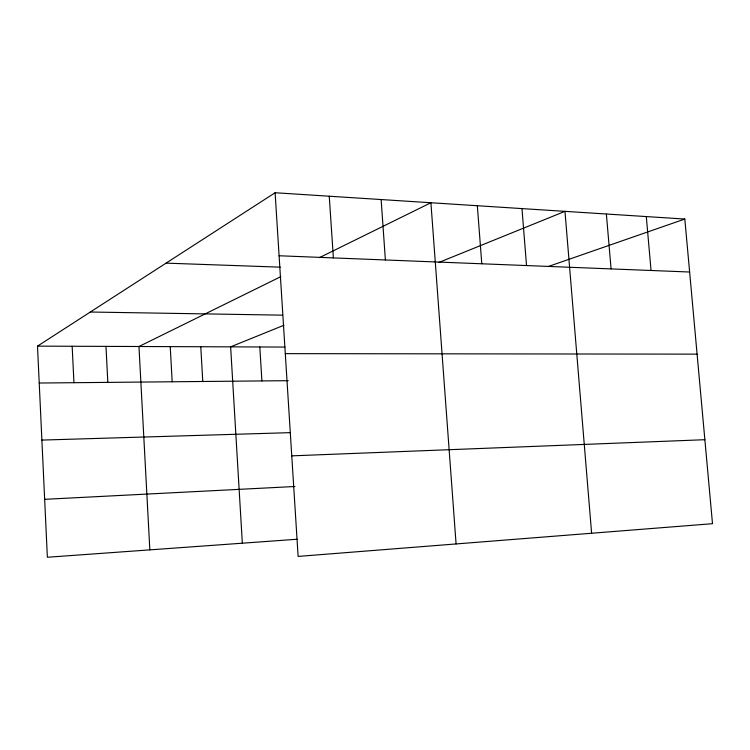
<?xml version="1.0" encoding="UTF-8"?>
<svg xmlns="http://www.w3.org/2000/svg" width="750" height="750" viewBox="0 0 750 750"><rect width="100%" height="100%" fill="white"/><g stroke="black" fill="none" stroke-linecap="round" stroke-linejoin="round"><path stroke-width="1.12" d="M297.084 539.25L47.363 557.259L37.5 346.125L275.109 192.741L684.816 219.047L712.5 523.697L298.125 556.416L275.109 192.741M280.819 276.656L138.966 346.509L149.841 549.872M319.425 257.644L430.912 202.744L456.084 543.938M283.903 325.266L230.634 346.856L242.344 543.197M438.863 262.462L564.966 211.35L591.619 533.241M548.466 266.447L684.816 219.047M44.653 499.322L294.9 486.497M291.759 455.859L704.869 439.706M41.888 440.081L290.334 432.647M39.225 383.025L288.197 380.681M285.291 353.644L697.087 354.141M37.5 346.125L284.925 347.062M90.338 312.019L282.562 315.159M166.05 263.137L280.303 267.159M279.103 255.759L689.625 272.016M646.294 216.581L651.056 270.487M606.375 214.012L611.072 268.912M521.972 208.594L526.528 265.556M477.328 205.725L481.791 263.784M381.131 199.547L385.387 259.969M329.25 196.209L333.375 257.906M259.809 346.969L261.9 380.925M200.775 346.744L202.781 381.488M170.231 346.631L172.181 381.769M105.975 346.388L107.822 382.378M72.159 346.256L73.95 382.697"/></g></svg>
